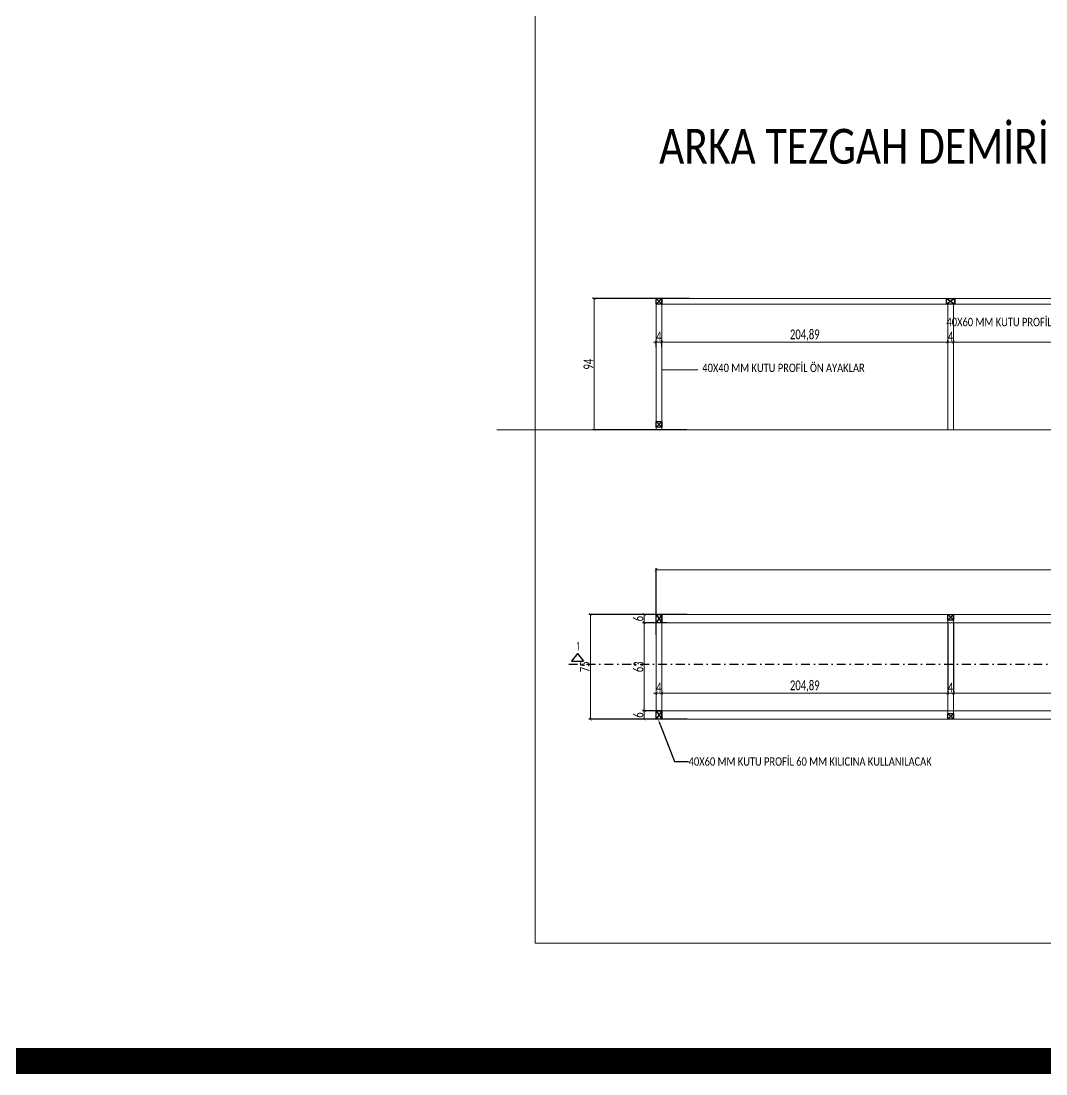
# Model space of a CAD drawing. Header units: millimetres. Extents: x -24 to 530668, y -246875 to -2983.
# Drawn here: x 272377 to 273111, y -110593 to -109839 of the extents above; entities that cross this region are included whole.
import ezdxf
from ezdxf import colors
from ezdxf.entities.mleader import LeaderData, LeaderLine
from ezdxf.math import Vec2, Vec3

# ---------------------------------------------------------------- set-up
doc = ezdxf.new("R2010")
doc.units = ezdxf.units.MM
doc.header["$PDMODE"] = 2
doc.linetypes.add('DASHDOT', pattern=[25.4, 12.7, -6.35, 0, -6.35])
doc.layers.get('0').update_dxf_attribs({"lineweight": 20})
for name, color, linetype, lineweight in [('demir-1', 103, 'Continuous', 20), ('kesitçizgisi', 7, 'DASHDOT', 25), ('KP', 167, 'Continuous', 30), ('makineekipman', 156, 'Continuous', 20), ('text', 1, 'Continuous', 20), ('ölçü', 251, 'Continuous', 5)]:
    doc.layers.add(name, color=color, linetype=linetype, lineweight=lineweight)
doc.styles.add('text2', font='calibri.ttf', dxfattribs={"width": 0.8})
doc.styles.add('Ölçü50', font='calibri.ttf', dxfattribs={"width": 0.7})
doc.dimstyles.new('ölçü10', dxfattribs={"dimtxt": 7, "dimasz": 2, "dimexe": 1.25, "dimexo": 0.625, "dimgap": 0.5, "dimtad": 1, "dimzin": 9, "dimtxsty": 'Ölçü50', "dimblk": 'ARCHTICK', "dimcen": 2, "dimclrd": 256, "dimclre": 256, "dimclrt": 1, "dimazin": 2, "dimtfac": 1, "dimtix": 1, "dimtmove": 0, "dimatfit": 3, "dimldrblk": 'ARCHTICK', "dimfxl": 1, "dimlwd": -1, "dimarcsym": 0})

# ---------------------------------------------------------------- blocks, each defined once
blk = doc.blocks.new('60lik')
at = {"layer": 'KP'}
blk.add_lwpolyline([(260700.19, -106004.33), (260704.19, -106004.33), (260704.19, -106010.33), (260700.19, -106010.33), (260700.19, -106004.33), (260704.19, -106010.33), (260704.19, -106004.33), (260700.19, -106010.33)], dxfattribs=at)
blk = doc.blocks.new('fdg')
at = {"layer": 'KP'}
blk.add_lwpolyline([(249315.5, -96506), (249319.5, -96506), (249319.5, -96510), (249315.5, -96510), (249315.5, -96506), (249319.5, -96510), (249319.5, -96506), (249315.5, -96510)], dxfattribs=at)
blk = doc.blocks.new('_ArchTick')
at = {"color": 0, "linetype": 'ByBlock', "const_width": 0.15}
blk.add_lwpolyline([(-0.5, -0.5), (0.5, 0.5)], dxfattribs=at)
blk = doc.blocks.new('*D378')
at = {"layer": 'DEFPOINTS', "color": 0, "transparency": 16777216}
for p in [(272831.63, -110319.2, 0), (272835.63, -110319.2, 0), (272835.63, -110320.36)]:
    blk.add_point(p, dxfattribs=at)
at = {"layer": 'ölçü', "transparency": 16777216}
for p, q in [((272831.63, -110320.36), (272829.63, -110320.36)), ((272831.63, -110320.36), (272835.63, -110320.36)), ((272835.63, -110320.36), (272837.63, -110320.36))]:
    blk.add_line(p, q, dxfattribs=at)
at = {"layer": 'ölçü', "lineweight": -2, "transparency": 16777216}
for p, q in [((272831.63, -110319.83), (272831.63, -110321.61)), ((272835.63, -110319.83), (272835.63, -110321.61))]:
    blk.add_line(p, q, dxfattribs=at)
at = {"layer": 'ölçü', "transparency": 16777216, "xscale": 2, "yscale": 2, "zscale": 2}
blk.add_blockref('_ArchTick', (272831.63, -110320.36), dxfattribs=at)
at = {"layer": 'ölçü', "transparency": 16777216, "xscale": 2, "yscale": 2, "zscale": 2, "rotation": 180}
blk.add_blockref('_ArchTick', (272835.63, -110320.36), dxfattribs=at)
at = {"layer": 'ölçü', "color": 1, "transparency": 16777216, "insert": (272833.63, -110316.34), "char_height": 7, "attachment_point": 5, "style": 'Ölçü50'}
blk.add_mtext('4', dxfattribs=at)
blk = doc.blocks.new('*D379')
at = {"layer": 'DEFPOINTS', "color": 0, "transparency": 16777216}
for p in [(273040.53, -110270.08, 0), (272835.63, -110319.2, 0), (273040.53, -110320.36)]:
    blk.add_point(p, dxfattribs=at)
at = {"layer": 'ölçü', "lineweight": -2, "transparency": 16777216}
for p, q in [((273040.53, -110270.71), (273040.53, -110321.61)), ((272835.63, -110319.83), (272835.63, -110321.61))]:
    blk.add_line(p, q, dxfattribs=at)
at = {"layer": 'ölçü', "transparency": 16777216}
blk.add_line((272835.63, -110320.36), (273040.53, -110320.36), dxfattribs=at)
at = {"layer": 'ölçü', "transparency": 16777216, "xscale": 2, "yscale": 2, "zscale": 2, "rotation": 180}
blk.add_blockref('_ArchTick', (272835.63, -110320.36), dxfattribs=at)
at = {"layer": 'ölçü', "transparency": 16777216, "xscale": 2, "yscale": 2, "zscale": 2}
blk.add_blockref('_ArchTick', (273040.53, -110320.36), dxfattribs=at)
at = {"layer": 'ölçü', "color": 1, "transparency": 16777216, "insert": (272938.08, -110315.54), "char_height": 7, "attachment_point": 5, "style": 'Ölçü50'}
blk.add_mtext('204,89', dxfattribs=at)
blk = doc.blocks.new('*D380')
at = {"layer": 'DEFPOINTS', "color": 0, "transparency": 16777216}
for p in [(273040.53, -110270.08, 0), (273044.53, -110270.08, 0), (273044.53, -110320.36)]:
    blk.add_point(p, dxfattribs=at)
at = {"layer": 'ölçü', "lineweight": -2, "transparency": 16777216}
for p, q in [((273040.53, -110270.71), (273040.53, -110321.61)), ((273044.53, -110270.71), (273044.53, -110321.61))]:
    blk.add_line(p, q, dxfattribs=at)
at = {"layer": 'ölçü', "transparency": 16777216}
for p, q in [((273040.53, -110320.36), (273038.53, -110320.36)), ((273040.53, -110320.36), (273044.53, -110320.36)), ((273044.53, -110320.36), (273046.53, -110320.36))]:
    blk.add_line(p, q, dxfattribs=at)
at = {"layer": 'ölçü', "transparency": 16777216, "xscale": 2, "yscale": 2, "zscale": 2}
blk.add_blockref('_ArchTick', (273040.53, -110320.36), dxfattribs=at)
at = {"layer": 'ölçü', "transparency": 16777216, "xscale": 2, "yscale": 2, "zscale": 2, "rotation": 180}
blk.add_blockref('_ArchTick', (273044.53, -110320.36), dxfattribs=at)
at = {"layer": 'ölçü', "color": 1, "transparency": 16777216, "insert": (273042.53, -110316.34), "char_height": 7, "attachment_point": 5, "style": 'Ölçü50'}
blk.add_mtext('4', dxfattribs=at)
blk = doc.blocks.new('*D381')
at = {"layer": 'DEFPOINTS', "color": 0, "transparency": 16777216}
for p in [(273044.53, -110270.08, 0), (273198.52, -110270.08, 0), (273198.52, -110320.36)]:
    blk.add_point(p, dxfattribs=at)
at = {"layer": 'ölçü', "lineweight": -2, "transparency": 16777216}
for p, q in [((273044.53, -110270.71), (273044.53, -110321.61)), ((273198.52, -110270.71), (273198.52, -110321.61))]:
    blk.add_line(p, q, dxfattribs=at)
at = {"layer": 'ölçü', "transparency": 16777216}
blk.add_line((273044.53, -110320.36), (273198.52, -110320.36), dxfattribs=at)
at = {"layer": 'ölçü', "transparency": 16777216, "xscale": 2, "yscale": 2, "zscale": 2, "rotation": 180}
blk.add_blockref('_ArchTick', (273044.53, -110320.36), dxfattribs=at)
at = {"layer": 'ölçü', "transparency": 16777216, "xscale": 2, "yscale": 2, "zscale": 2}
blk.add_blockref('_ArchTick', (273198.52, -110320.36), dxfattribs=at)
at = {"layer": 'ölçü', "color": 1, "transparency": 16777216, "insert": (273121.53, -110316.3), "char_height": 7, "attachment_point": 5, "style": 'Ölçü50'}
blk.add_mtext('154', dxfattribs=at)
blk = doc.blocks.new('*D400')
at = {"layer": 'DEFPOINTS', "color": 0, "transparency": 16777216}
for p in [(272839.98, -110264.08, 0), (272823.09, -110270.08), (272839.98, -110270.08, 0)]:
    blk.add_point(p, dxfattribs=at)
at = {"layer": 'ölçü', "lineweight": -2, "transparency": 16777216}
for p, q in [((272839.35, -110264.08), (272821.84, -110264.08)), ((272839.35, -110270.08), (272821.84, -110270.08))]:
    blk.add_line(p, q, dxfattribs=at)
at = {"layer": 'ölçü', "transparency": 16777216}
blk.add_line((272823.09, -110264.08), (272823.09, -110270.08), dxfattribs=at)
at = {"layer": 'ölçü', "transparency": 16777216, "xscale": 2, "yscale": 2, "zscale": 2}
for p, rotation in [((272823.09, -110264.08), 90), ((272823.09, -110270.08), 270)]:
    blk.add_blockref('_ArchTick', p, dxfattribs=dict(at, rotation=rotation))
at = {"layer": 'ölçü', "color": 1, "transparency": 16777216, "insert": (272819, -110267.08), "char_height": 7, "attachment_point": 5, "rotation": 90, "style": 'Ölçü50'}
blk.add_mtext('6', dxfattribs=at)
blk = doc.blocks.new('*D401')
at = {"layer": 'DEFPOINTS', "color": 0, "transparency": 16777216}
for p in [(272839.98, -110270.08, 0), (272823.09, -110333.08), (272835.63, -110333.08, 0)]:
    blk.add_point(p, dxfattribs=at)
at = {"layer": 'ölçü', "lineweight": -2, "transparency": 16777216}
for p, q in [((272839.35, -110270.08), (272821.84, -110270.08)), ((272835.01, -110333.08), (272821.84, -110333.08))]:
    blk.add_line(p, q, dxfattribs=at)
at = {"layer": 'ölçü', "transparency": 16777216}
blk.add_line((272823.09, -110270.08), (272823.09, -110333.08), dxfattribs=at)
at = {"layer": 'ölçü', "transparency": 16777216, "xscale": 2, "yscale": 2, "zscale": 2}
for p, rotation in [((272823.09, -110270.08), 90), ((272823.09, -110333.08), 270)]:
    blk.add_blockref('_ArchTick', p, dxfattribs=dict(at, rotation=rotation))
at = {"layer": 'ölçü', "color": 1, "transparency": 16777216, "insert": (272819, -110301.58), "char_height": 7, "attachment_point": 5, "rotation": 90, "style": 'Ölçü50'}
blk.add_mtext('63', dxfattribs=at)
blk = doc.blocks.new('*D402')
at = {"layer": 'DEFPOINTS', "color": 0, "transparency": 16777216}
for p in [(272835.63, -110333.08, 0), (272823.09, -110339.08), (272835.63, -110339.08, 0)]:
    blk.add_point(p, dxfattribs=at)
at = {"layer": 'ölçü', "lineweight": -2, "transparency": 16777216}
for p, q in [((272835.01, -110333.08), (272821.84, -110333.08)), ((272835.01, -110339.08), (272821.84, -110339.08))]:
    blk.add_line(p, q, dxfattribs=at)
at = {"layer": 'ölçü', "transparency": 16777216}
blk.add_line((272823.09, -110333.08), (272823.09, -110339.08), dxfattribs=at)
at = {"layer": 'ölçü', "transparency": 16777216, "xscale": 2, "yscale": 2, "zscale": 2}
for p, rotation in [((272823.09, -110333.08), 90), ((272823.09, -110339.08), 270)]:
    blk.add_blockref('_ArchTick', p, dxfattribs=dict(at, rotation=rotation))
at = {"layer": 'ölçü', "color": 1, "transparency": 16777216, "insert": (272819, -110336.08), "char_height": 7, "attachment_point": 5, "rotation": 90, "style": 'Ölçü50'}
blk.add_mtext('6', dxfattribs=at)
blk = doc.blocks.new('*D403')
at = {"layer": 'DEFPOINTS', "color": 0, "transparency": 16777216}
for p in [(272784.59, -110264.08), (272854.59, -110264.08, 0), (272854.59, -110339.08, 0)]:
    blk.add_point(p, dxfattribs=at)
at = {"layer": 'ölçü', "lineweight": -2, "transparency": 16777216}
for p, q in [((272853.96, -110264.08), (272783.34, -110264.08)), ((272853.96, -110339.08), (272783.34, -110339.08))]:
    blk.add_line(p, q, dxfattribs=at)
at = {"layer": 'ölçü', "transparency": 16777216}
blk.add_line((272784.59, -110339.08), (272784.59, -110264.08), dxfattribs=at)
at = {"layer": 'ölçü', "transparency": 16777216, "xscale": 2, "yscale": 2, "zscale": 2}
for p, rotation in [((272784.59, -110264.08), 90), ((272784.59, -110339.08), 270)]:
    blk.add_blockref('_ArchTick', p, dxfattribs=dict(at, rotation=rotation))
at = {"layer": 'ölçü', "color": 1, "transparency": 16777216, "insert": (272780.54, -110301.58), "char_height": 7, "attachment_point": 5, "rotation": 90, "style": 'Ölçü50'}
blk.add_mtext('75', dxfattribs=at)
blk = doc.blocks.new('*D404')
at = {"layer": 'DEFPOINTS', "color": 0, "transparency": 16777216}
for p in [(274069.63, -110232.1), (272831.63, -110279.26, 0), (274069.63, -110282.03, 0)]:
    blk.add_point(p, dxfattribs=at)
at = {"layer": 'ölçü', "lineweight": -2, "transparency": 16777216}
for p, q in [((272831.63, -110278.64), (272831.63, -110230.85)), ((274069.63, -110281.4), (274069.63, -110230.85))]:
    blk.add_line(p, q, dxfattribs=at)
at = {"layer": 'ölçü', "transparency": 16777216}
blk.add_line((272831.63, -110232.1), (274069.63, -110232.1), dxfattribs=at)
at = {"layer": 'ölçü', "transparency": 16777216, "xscale": 2, "yscale": 2, "zscale": 2, "rotation": 180}
blk.add_blockref('_ArchTick', (272831.63, -110232.1), dxfattribs=at)
at = {"layer": 'ölçü', "transparency": 16777216, "xscale": 2, "yscale": 2, "zscale": 2}
blk.add_blockref('_ArchTick', (274069.63, -110232.1), dxfattribs=at)
at = {"layer": 'ölçü', "color": 1, "transparency": 16777216, "insert": (273450.63, -110228.01), "char_height": 7, "attachment_point": 5, "style": 'Ölçü50'}
blk.add_mtext('1238', dxfattribs=at)
blk = doc.blocks.new('40 60')
at = {"layer": 'KP', "elevation": 0}
blk.add_lwpolyline([(272361.71, -110717.62), (272367.71, -110717.62), (272367.71, -110721.62), (272361.71, -110721.62), (272361.71, -110717.62), (272367.71, -110721.62), (272367.71, -110717.62), (272361.71, -110721.62)], dxfattribs=at)
blk = doc.blocks.new('*D417')
at = {"layer": 'DEFPOINTS', "color": 0, "transparency": 16777216}
for p in [(272835.63, -110069.11), (272831.63, -110073.39, 0), (272835.63, -110073.39, 0)]:
    blk.add_point(p, dxfattribs=at)
at = {"layer": 'ölçü', "transparency": 16777216}
for p, q in [((272831.63, -110069.11), (272829.63, -110069.11)), ((272831.63, -110069.11), (272835.63, -110069.11)), ((272835.63, -110069.11), (272837.63, -110069.11))]:
    blk.add_line(p, q, dxfattribs=at)
at = {"layer": 'ölçü', "lineweight": -2, "transparency": 16777216}
for p, q in [((272831.63, -110072.77), (272831.63, -110067.86)), ((272835.63, -110072.77), (272835.63, -110067.86))]:
    blk.add_line(p, q, dxfattribs=at)
at = {"layer": 'ölçü', "transparency": 16777216, "xscale": 2, "yscale": 2, "zscale": 2}
blk.add_blockref('_ArchTick', (272831.63, -110069.11), dxfattribs=at)
at = {"layer": 'ölçü', "transparency": 16777216, "xscale": 2, "yscale": 2, "zscale": 2, "rotation": 180}
blk.add_blockref('_ArchTick', (272835.63, -110069.11), dxfattribs=at)
at = {"layer": 'ölçü', "color": 1, "transparency": 16777216, "insert": (272833.63, -110065.09), "char_height": 7, "attachment_point": 5, "style": 'Ölçü50'}
blk.add_mtext('4', dxfattribs=at)
blk = doc.blocks.new('*D418')
at = {"layer": 'DEFPOINTS', "color": 0, "transparency": 16777216}
for p in [(273040.53, -110069.11), (273040.53, -110069.11), (272835.63, -110073.39, 0)]:
    blk.add_point(p, dxfattribs=at)
at = {"layer": 'ölçü', "lineweight": -2, "transparency": 16777216}
for p, q in [((272835.63, -110072.77), (272835.63, -110067.86)), ((273040.53, -110068.48), (273040.53, -110067.86))]:
    blk.add_line(p, q, dxfattribs=at)
at = {"layer": 'ölçü', "transparency": 16777216}
blk.add_line((272835.63, -110069.11), (273040.53, -110069.11), dxfattribs=at)
at = {"layer": 'ölçü', "transparency": 16777216, "xscale": 2, "yscale": 2, "zscale": 2, "rotation": 180}
blk.add_blockref('_ArchTick', (272835.63, -110069.11), dxfattribs=at)
at = {"layer": 'ölçü', "transparency": 16777216, "xscale": 2, "yscale": 2, "zscale": 2}
blk.add_blockref('_ArchTick', (273040.53, -110069.11), dxfattribs=at)
at = {"layer": 'ölçü', "color": 1, "transparency": 16777216, "insert": (272938.08, -110064.29), "char_height": 7, "attachment_point": 5, "style": 'Ölçü50'}
blk.add_mtext('204,89', dxfattribs=at)
blk = doc.blocks.new('*D419')
at = {"layer": 'DEFPOINTS', "color": 0, "transparency": 16777216}
for p in [(273040.53, -110069.11), (273044.53, -110069.11), (273044.53, -110069.11)]:
    blk.add_point(p, dxfattribs=at)
at = {"layer": 'ölçü', "transparency": 16777216}
for p, q in [((273040.53, -110069.11), (273038.53, -110069.11)), ((273040.53, -110069.11), (273044.53, -110069.11)), ((273044.53, -110069.11), (273046.53, -110069.11))]:
    blk.add_line(p, q, dxfattribs=at)
at = {"layer": 'ölçü', "lineweight": -2, "transparency": 16777216}
for p, q in [((273040.53, -110068.48), (273040.53, -110067.86)), ((273044.53, -110068.48), (273044.53, -110067.86))]:
    blk.add_line(p, q, dxfattribs=at)
at = {"layer": 'ölçü', "transparency": 16777216, "xscale": 2, "yscale": 2, "zscale": 2}
blk.add_blockref('_ArchTick', (273040.53, -110069.11), dxfattribs=at)
at = {"layer": 'ölçü', "transparency": 16777216, "xscale": 2, "yscale": 2, "zscale": 2, "rotation": 180}
blk.add_blockref('_ArchTick', (273044.53, -110069.11), dxfattribs=at)
at = {"layer": 'ölçü', "color": 1, "transparency": 16777216, "insert": (273042.53, -110065.09), "char_height": 7, "attachment_point": 5, "style": 'Ölçü50'}
blk.add_mtext('4', dxfattribs=at)
blk = doc.blocks.new('*D420')
at = {"layer": 'DEFPOINTS', "color": 0, "transparency": 16777216}
for p in [(273044.53, -110069.11), (273198.52, -110069.11), (273198.52, -110071.41)]:
    blk.add_point(p, dxfattribs=at)
at = {"layer": 'ölçü', "lineweight": -2, "transparency": 16777216}
for p, q in [((273044.53, -110068.48), (273044.53, -110067.86)), ((273198.52, -110070.79), (273198.52, -110067.86))]:
    blk.add_line(p, q, dxfattribs=at)
at = {"layer": 'ölçü', "transparency": 16777216}
blk.add_line((273044.53, -110069.11), (273198.52, -110069.11), dxfattribs=at)
at = {"layer": 'ölçü', "transparency": 16777216, "xscale": 2, "yscale": 2, "zscale": 2, "rotation": 180}
blk.add_blockref('_ArchTick', (273044.53, -110069.11), dxfattribs=at)
at = {"layer": 'ölçü', "transparency": 16777216, "xscale": 2, "yscale": 2, "zscale": 2}
blk.add_blockref('_ArchTick', (273198.52, -110069.11), dxfattribs=at)
at = {"layer": 'ölçü', "color": 1, "transparency": 16777216, "insert": (273121.53, -110065.05), "char_height": 7, "attachment_point": 5, "style": 'Ölçü50'}
blk.add_mtext('154', dxfattribs=at)
blk = doc.blocks.new('*D439')
at = {"layer": 'DEFPOINTS', "color": 0, "transparency": 16777216}
for p in [(272787.23, -110037.92), (272856.24, -110037.92, 0), (272854.3, -110131.92)]:
    blk.add_point(p, dxfattribs=at)
at = {"layer": 'ölçü', "lineweight": -2, "transparency": 16777216}
for p, q in [((272855.62, -110037.92), (272785.98, -110037.92)), ((272853.67, -110131.92), (272785.98, -110131.92))]:
    blk.add_line(p, q, dxfattribs=at)
at = {"layer": 'ölçü', "transparency": 16777216}
blk.add_line((272787.23, -110131.92), (272787.23, -110037.92), dxfattribs=at)
at = {"layer": 'ölçü', "transparency": 16777216, "xscale": 2, "yscale": 2, "zscale": 2}
for p, rotation in [((272787.23, -110037.92), 90), ((272787.23, -110131.92), 270)]:
    blk.add_blockref('_ArchTick', p, dxfattribs=dict(at, rotation=rotation))
at = {"layer": 'ölçü', "color": 1, "transparency": 16777216, "insert": (272783.14, -110084.92), "char_height": 7, "attachment_point": 5, "rotation": 90, "style": 'Ölçü50'}
blk.add_mtext('94', dxfattribs=at)

msp = doc.modelspace()

# ---------------------------------------------------------------- linework, layer by layer
at = {"color": 1, "const_width": 18.492}
msp.add_lwpolyline([(269213.704, -109030.619), (275060.383, -109030.619), (275060.383, -110583.763), (269213.704, -110583.763)], close=True, dxfattribs=at)
msp.add_lwpolyline([(272744.997, -109085.085), (274993.667, -109085.085), (274993.667, -110499.494), (272744.997, -110499.494)], close=True)
at = {"layer": 'demir-1'}
for p, q in [((272831.632, -110131.924, 0), (272831.632, -110037.924, 0)), ((272831.632, -110037.924, 0), (274069.632, -110037.924, 0)), ((272831.632, -110041.924, 0), (274069.632, -110041.924, 0))]:
    msp.add_line(p, q, dxfattribs=at)
at = {"layer": 'demir-1', "elevation": 0}
for points in [[(272831.632, -110131.924), (272835.632, -110131.924), (272835.632, -110041.924)], [(272831.632, -110264.084), (272831.632, -110339.084)], [(272831.632, -110264.084), (274069.632, -110264.084)], [(272835.632, -110264.084), (272835.632, -110339.084)], [(273040.527, -110264.084), (273040.527, -110339.084)], [(273044.527, -110264.084), (273044.527, -110339.084)], [(272831.632, -110270.084), (274069.632, -110270.084)], [(272831.632, -110333.084), (274069.632, -110333.084)], [(274069.632, -110339.084), (272831.632, -110339.084)]]:
    msp.add_lwpolyline(points, dxfattribs=at)
at = {"layer": 'demir-1'}
msp.add_lwpolyline([(273044.527, -110041.924), (273040.527, -110041.924), (273040.527, -110131.924), (273044.527, -110131.924)], close=True, dxfattribs=at)
at = {"layer": 'kesitçizgisi'}
for p, q in [((272775.296, -110291.979), (272771.07, -110297.611)), ((272771.07, -110297.611), (272779.522, -110297.611))]:
    msp.add_line(p, q, dxfattribs=at)
at = {"layer": 'kesitçizgisi', "ltscale": 0.5}
msp.add_line((272769.02, -110299.635), (274117.142, -110299.635), dxfattribs=at)
at = {"layer": 'kesitçizgisi'}
msp.add_lwpolyline([(272775.296, -110291.979), (272779.522, -110297.611)], dxfattribs=at)
at = {"layer": 'ölçü', "color": 11}
msp.add_lwpolyline([(272835.483, -110089.03), (272861.433, -110089.03)], dxfattribs=at)
at = {"layer": 'ölçü'}
msp.add_lwpolyline([(272717.602, -110131.924), (274941.87, -110131.924)], dxfattribs=at)

# ---------------------------------------------------------------- block references
at = {"layer": 'demir-1'}
for name, p in [('40 60', (677.817, 679.694, 0)), ('60lik', (12131.446, -4259.752, 0)), ('60lik', (12131.446, -4328.752, 0))]:
    msp.add_blockref(name, p, dxfattribs=at)
at = {"layer": 'makineekipman'}
for p in [(23516.133, -13531.924, 0), (23516.133, -13619.924), (23725.028, -13758.084, 0), (23725.028, -13829.084, 0)]:
    msp.add_blockref('fdg', p, dxfattribs=at)

# ---------------------------------------------------------------- texts
at = {"char_height": 6, "width": 1120.30164, "attachment_point": 1, "style": 'text2'}
for s, insert in [('{\\fCalibri Light|b0|i0|c162|p34;40X60 MM KUTU PROFİL 40 MM KILICINA KULLANILACAK}', (273039.602, -110051.751, 0)), ('{\\fCalibri Light|b0|i0|c162|p34;40X40 MM KUTU PROFİL ÖN AYAKLAR}', (272864.722, -110084.573))]:
    msp.add_mtext(s, dxfattribs=dict(at, insert=insert))
at = {"layer": 'text', "insert": (272833.753, -109916.477), "char_height": 25, "width": 446.70143, "attachment_point": 1, "style": 'text2'}
msp.add_mtext('ARKA TEZGAH DEMİRİ', dxfattribs=at)
at = {"layer": 'text', "color": 1, "insert": (272777.445, -110283.673), "char_height": 6, "width": 84.41262, "attachment_point": 3, "style": 'Ölçü50'}
msp.add_mtext('{\\fLucida Sans Unicode|b0|i0|c162|p34;1}', dxfattribs=at)

# ---------------------------------------------------------------- dimensions: what is measured, and where the dimension line sits
at = {"layer": 'ölçü'}
for base, p1, p2, picture, middle in [((272787.23, -110037.924), (272854.297, -110131.924), (272856.243, -110037.924, 0), '*D439', (272783.144, -110084.924)), ((272784.587, -110264.084), (272854.59, -110339.084, 0), (272854.59, -110264.084, 0), '*D403', (272780.536, -110301.584)), ((272823.087, -110270.084), (272839.977, -110264.084, 0), (272839.977, -110270.084, 0), '*D400', (272819.003, -110267.084))]:
    dim = msp.add_linear_dim(base=base, p1=p1, p2=p2, angle=90, dimstyle='ölçü10', dxfattribs=at)
    dim.commit()
    dim.dimension.update_dxf_attribs({"geometry": picture, "text_midpoint": middle})
for base, p1, p2, picture, middle in [((272835.632, -110069.109), (272831.632, -110073.391, 0), (272835.632, -110073.391, 0), '*D417', (272833.632, -110065.093)), ((273040.5266, -110069.1093), (272835.6319, -110073.3914, -0.0001), (273040.5266, -110069.1093), '*D418', (272938.0792, -110064.2935)), ((273044.527, -110069.109), (273040.527, -110069.109), (273044.527, -110069.109), '*D419', (273042.527, -110065.093)), ((273198.525, -110069.109), (273044.527, -110069.109), (273198.525, -110071.415), '*D420', (273121.526, -110065.05)), ((274069.632, -110232.097), (272831.632, -110279.265, 0), (274069.632, -110282.03, 0), '*D404', (273450.632, -110228.011)), ((272835.632, -110320.358), (272831.632, -110319.201, 0), (272835.632, -110319.201, 0), '*D378', (272833.632, -110316.342))]:
    dim = msp.add_linear_dim(base=base, p1=p1, p2=p2, dimstyle='ölçü10', dxfattribs=at)
    dim.commit()
    dim.dimension.update_dxf_attribs({"geometry": picture, "text_midpoint": middle})
for base, p1, p2, picture, middle in [((272823.087, -110333.084), (272839.977, -110270.084, 0), (272835.632, -110333.084, 0), '*D401', (272819, -110301.584)), ((272823.087, -110339.084), (272835.632, -110333.084, 0), (272835.632, -110339.084, 0), '*D402', (272819.003, -110336.084))]:
    dim = msp.add_linear_dim(base=base, p1=p1, p2=p2, angle=90, dimstyle='ölçü10', override={"dimtmove": 1}, dxfattribs=at)
    dim.commit()
    dim.dimension.update_dxf_attribs({"geometry": picture, "text_midpoint": middle})
for base, p1, p2, picture, middle in [((273040.5266, -110320.358), (272835.6319, -110319.2014, -0.0001), (273040.5266, -110270.0843, -0.0001), '*D379', (272938.0792, -110315.5422)), ((273044.527, -110320.358), (273040.527, -110270.084, 0), (273044.527, -110270.084, 0), '*D380', (273042.527, -110316.342)), ((273198.525, -110320.358), (273044.527, -110270.084, 0), (273198.525, -110270.084, 0), '*D381', (273121.526, -110316.299))]:
    dim = msp.add_linear_dim(base=base, p1=p1, p2=p2, dimstyle='ölçü10', override={"dimtmove": 1}, dxfattribs=at)
    dim.commit()
    dim.dimension.update_dxf_attribs({"geometry": picture, "text_midpoint": middle})

# ---------------------------------------------------------------- leaders
ml = msp.add_multileader_mtext('Standard')
ml.set_content('{\\fCalibri Light|b0|i0|c162|p34;40X60 MM KUTU PROFİL 60 MM KILICINA KULLANILACAK}', color=256, style='text2')
ml.set_leader_properties()
ml.build(insert=Vec2(0, 0))
ml.multileader.update_dxf_attribs({"dogleg_length": 10})
ctx = ml.context
ctx.base_point, ctx.char_height, ctx.landing_gap_size, ctx.plane_origin = Vec3(272854.799, -110369.393, 0), 6, 0.09, Vec3(272809.341, -110373.862, 0)
notes = []
notes.append((ctx, [(0, (1, 1, 0), (272844.799, -110369.393, 0), (1, 0), 10, [(0, [(272833.065, -110339.084, 0)], 0, [])])]))
ctx.mtext.insert, ctx.mtext.flow_direction = Vec3(272854.889, -110366.353, 0), 5
for ctx, leaders in notes:
    for number, flags, end, landing, length, lines in leaders:
        leader = LeaderData()
        leader.index, (leader.has_last_leader_line, leader.has_dogleg_vector, leader.attachment_direction) = number, flags
        leader.last_leader_point, leader.dogleg_vector, leader.dogleg_length = Vec3(end), Vec3(landing), length
        for number, points, colour, breaks in lines:
            line = LeaderLine()
            line.index, line.vertices, line.color, line.breaks = number, Vec3.list(points), colors.encode_raw_color(colour), breaks
            leader.lines.append(line)
        ctx.leaders.append(leader)

doc.saveas('drawing.dxf')
